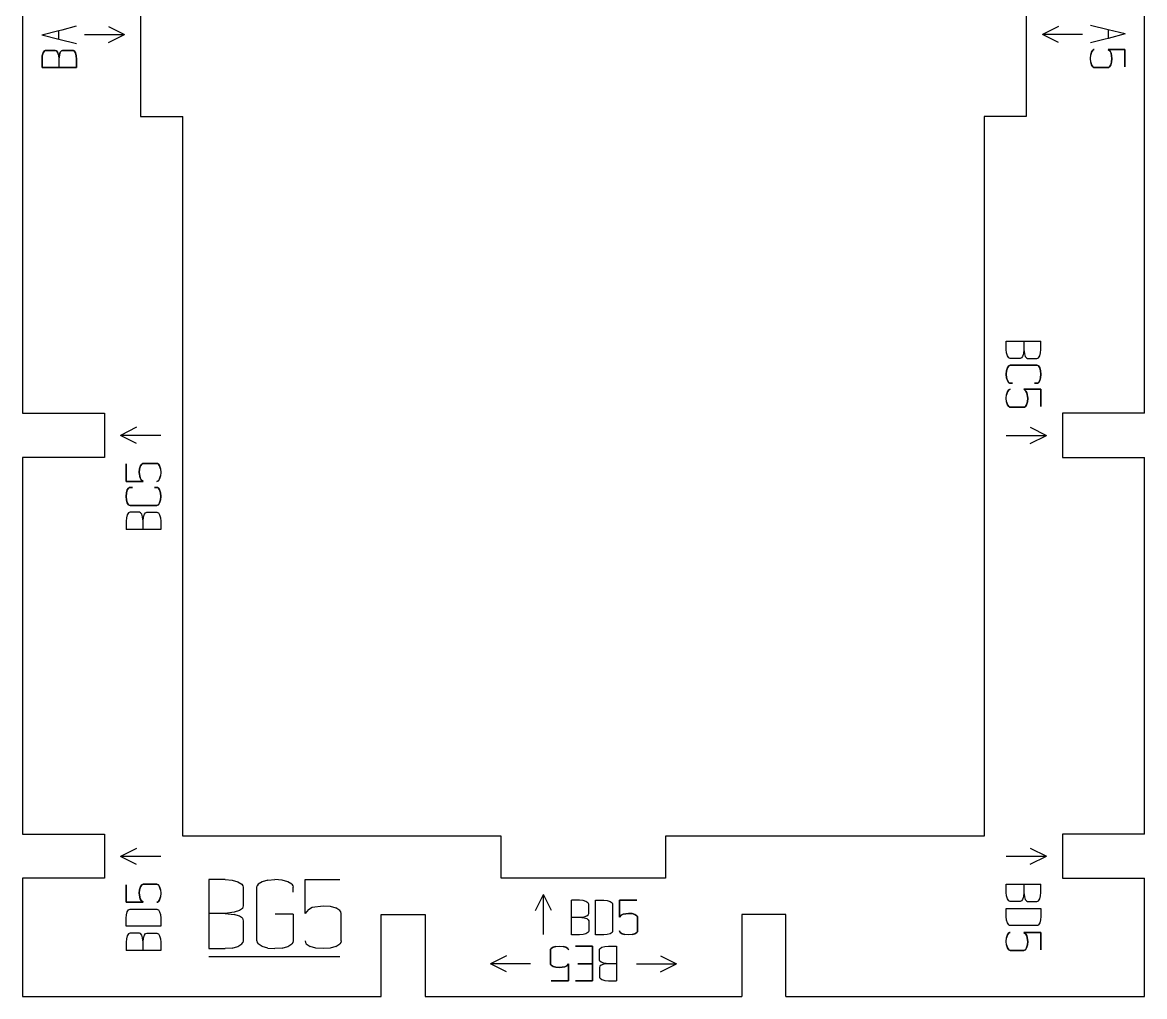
# Model space of a CAD drawing. Header units: millimetres. Extents: x 841 to 981, y -352 to -112.
# Drawn here: x 840.5 to 980.5, y -352.4 to -230.9 of the extents above; entities that cross this region are included whole.
import ezdxf

# ---------------------------------------------------------------- set-up
doc = ezdxf.new("R2010")
doc.units = ezdxf.units.MM
doc.layers.add('coding', color=2, linetype='Continuous')

msp = doc.modelspace()

# ---------------------------------------------------------------- linework, layer by layer
for p, q in [((840.53, -185.11), (840.53, -279.61)), ((980.53, -279.61), (980.53, -185.11)), ((855.28, -222.11), (855.28, -242.61)), ((965.78, -222.11), (965.78, -242.61)), ((855.28, -242.61), (860.53, -242.61)), ((860.53, -332.36), (860.53, -242.61)), ((965.78, -242.61), (960.53, -242.61)), ((960.53, -242.61), (960.53, -332.36)), ((840.53, -279.61), (850.78, -279.61)), ((850.78, -279.61), (850.78, -285.11)), ((970.28, -279.61), (970.28, -285.11)), ((980.53, -279.61), (970.28, -279.61)), ((850.78, -285.11), (840.53, -285.11)), ((840.53, -285.11), (840.53, -332.11)), ((970.28, -285.11), (980.53, -285.11)), ((980.53, -332.11), (980.53, -285.11)), ((840.53, -332.11), (850.78, -332.11)), ((850.78, -332.11), (850.78, -337.61)), ((900.28, -332.36), (860.53, -332.36)), ((900.28, -337.61), (900.28, -332.36)), ((920.78, -332.36), (920.78, -337.61)), ((960.53, -332.36), (920.78, -332.36)), ((970.28, -332.11), (970.28, -337.61)), ((980.53, -332.11), (970.28, -332.11)), ((840.53, -337.61), (840.53, -352.36)), ((850.78, -337.61), (840.53, -337.61)), ((920.78, -337.61), (900.28, -337.61)), ((970.28, -337.61), (980.53, -337.61)), ((980.53, -352.36), (980.53, -337.61)), ((885.28, -342.11), (890.78, -342.11)), ((885.28, -352.36), (885.28, -342.11)), ((890.78, -342.11), (890.78, -352.36)), ((935.78, -342.11), (930.28, -342.11)), ((930.28, -342.11), (930.28, -352.36)), ((935.78, -352.36), (935.78, -342.11)), ((840.53, -352.36), (885.28, -352.36)), ((890.78, -352.36), (930.28, -352.36)), ((935.78, -352.36), (980.53, -352.36))]:
    msp.add_line(p, q)
at = {"layer": 'coding'}
for p, q in [((842.97, -232.42), (845.09, -231.87)), ((845.09, -231.87), (845.46, -231.77)), ((845.09, -232.94), (845.09, -231.87)), ((845.47, -231.77), (847.28, -231.3)), ((848.28, -232.36), (853.28, -232.36)), ((851.28, -231.36), (853.28, -232.36)), ((851.28, -233.36), (853.28, -232.36)), ((969.78, -231.36), (967.78, -232.36)), ((972.78, -232.36), (967.78, -232.36)), ((969.78, -233.36), (967.78, -232.36)), ((975.98, -231.78), (973.78, -231.23)), ((978.1, -232.3), (975.98, -231.78)), ((975.98, -231.78), (975.98, -232.85)), ((978.1, -232.3), (975.98, -232.85)), ((842.97, -232.42), (845.09, -232.94)), ((845.09, -232.94), (847.28, -233.48)), ((975.6, -232.95), (973.78, -233.42)), ((975.98, -232.85), (975.61, -232.95)), ((843.01, -235.03), (842.98, -235.46)), ((842.98, -235.46), (843.01, -235.03)), ((843.12, -234.67), (843.01, -235.03)), ((843.01, -235.03), (843.12, -234.67)), ((843.28, -234.42), (843.12, -234.67)), ((843.12, -234.67), (843.28, -234.42)), ((843.36, -234.36), (843.28, -234.42)), ((843.28, -234.42), (843.36, -234.36)), ((843.46, -234.34), (843.36, -234.36)), ((843.36, -234.36), (843.46, -234.34)), ((844.62, -234.34), (843.46, -234.34)), ((843.46, -234.34), (844.62, -234.34)), ((844.78, -234.4), (844.62, -234.34)), ((844.62, -234.34), (844.78, -234.4)), ((844.92, -234.57), (844.78, -234.4)), ((844.78, -234.4), (844.92, -234.57)), ((845.02, -234.91), (844.92, -234.57)), ((844.92, -234.57), (845.02, -234.91)), ((845.02, -234.91), (845.09, -235.46)), ((845.15, -234.9), (845.09, -235.46)), ((845.15, -234.9), (845.26, -234.57)), ((845.26, -234.57), (845.15, -234.9)), ((845.26, -234.57), (845.39, -234.4)), ((845.4, -234.4), (845.26, -234.57)), ((845.39, -234.4), (845.55, -234.34)), ((845.55, -234.34), (845.4, -234.4)), ((845.55, -234.34), (846.8, -234.34)), ((846.8, -234.34), (845.55, -234.34)), ((846.8, -234.34), (846.9, -234.36)), ((846.9, -234.36), (846.8, -234.34)), ((846.9, -234.36), (846.99, -234.42)), ((846.99, -234.42), (846.9, -234.36)), ((846.99, -234.42), (847.15, -234.67)), ((847.15, -234.67), (846.99, -234.42)), ((847.15, -234.67), (847.25, -235.03)), ((847.25, -235.03), (847.15, -234.67)), ((847.25, -235.03), (847.28, -235.46)), ((847.28, -235.46), (847.25, -235.03)), ((973.78, -235.36), (973.82, -234.91)), ((973.82, -234.91), (973.92, -234.55)), ((973.92, -234.55), (973.82, -234.91)), ((973.92, -234.55), (974.08, -234.31)), ((974.08, -234.31), (973.92, -234.55)), ((974.08, -234.31), (974.17, -234.25)), ((974.17, -234.25), (974.08, -234.31)), ((974.17, -234.25), (974.26, -234.23)), ((974.26, -234.23), (974.17, -234.25)), ((976.23, -234.45), (975.98, -234.23)), ((975.98, -234.23), (978.09, -234.23)), ((978.09, -234.23), (975.98, -234.23)), ((975.98, -234.23), (976.23, -234.45)), ((976.36, -234.68), (976.23, -234.45)), ((976.23, -234.45), (976.36, -234.68)), ((976.46, -235.36), (976.36, -234.68)), ((976.36, -234.68), (976.46, -235.36)), ((978.09, -234.23), (978.09, -236.4)), ((978.09, -236.4), (978.09, -234.23)), ((842.98, -235.46), (842.98, -236.48)), ((842.98, -236.48), (842.98, -235.46)), ((842.98, -236.48), (847.28, -236.48)), ((845.09, -236.48), (842.98, -236.48)), ((845.09, -235.46), (845.09, -236.48)), ((847.28, -236.48), (845.09, -236.48)), ((847.28, -235.46), (847.28, -236.48)), ((847.28, -236.48), (847.28, -235.46)), ((973.82, -235.8), (973.78, -235.36)), ((973.82, -235.8), (973.92, -236.16)), ((973.92, -236.16), (973.82, -235.8)), ((973.92, -236.16), (974.08, -236.4)), ((974.08, -236.4), (973.92, -236.16)), ((974.08, -236.4), (974.17, -236.46)), ((974.17, -236.46), (974.08, -236.4)), ((974.17, -236.46), (974.26, -236.48)), ((974.26, -236.48), (974.17, -236.46)), ((974.26, -236.48), (975.98, -236.48)), ((975.98, -236.48), (974.26, -236.48)), ((975.98, -236.48), (976.07, -236.46)), ((976.07, -236.46), (975.98, -236.48)), ((976.07, -236.46), (976.16, -236.4)), ((976.16, -236.4), (976.07, -236.46)), ((976.16, -236.4), (976.32, -236.16)), ((976.32, -236.16), (976.16, -236.4)), ((976.32, -236.16), (976.42, -235.8)), ((976.42, -235.8), (976.32, -236.16)), ((976.42, -235.8), (976.46, -235.36)), ((976.46, -235.36), (976.42, -235.8)), ((963.28, -270.62), (965.48, -270.62)), ((963.28, -271.64), (963.28, -270.62)), ((965.48, -270.62), (965.48, -271.64)), ((965.48, -270.62), (967.59, -270.62)), ((967.59, -271.64), (967.59, -270.62)), ((963.32, -272.07), (963.28, -271.64)), ((963.42, -272.43), (963.32, -272.07)), ((963.58, -272.68), (963.42, -272.43)), ((963.67, -272.74), (963.58, -272.68)), ((963.76, -272.76), (963.67, -272.74)), ((965.02, -272.76), (963.76, -272.76)), ((965.17, -272.71), (965.02, -272.76)), ((965.31, -272.53), (965.17, -272.71)), ((965.41, -272.2), (965.31, -272.53)), ((965.48, -271.64), (965.41, -272.2)), ((965.48, -271.64), (965.55, -272.19)), ((965.55, -272.19), (965.65, -272.53)), ((965.65, -272.53), (965.79, -272.71)), ((965.79, -272.71), (965.94, -272.76)), ((965.94, -272.76), (967.11, -272.76)), ((967.11, -272.76), (967.2, -272.74)), ((967.2, -272.74), (967.29, -272.68)), ((967.29, -272.68), (967.45, -272.43)), ((967.45, -272.43), (967.56, -272.07)), ((967.56, -272.07), (967.59, -271.64)), ((963.28, -274.74), (963.32, -274.3)), ((963.32, -274.3), (963.28, -274.74)), ((963.32, -274.3), (963.42, -273.94)), ((963.42, -273.94), (963.32, -274.3)), ((963.42, -273.94), (963.58, -273.7)), ((963.58, -273.7), (963.42, -273.94)), ((963.58, -273.7), (963.67, -273.64)), ((963.67, -273.64), (963.58, -273.7)), ((963.67, -273.64), (963.76, -273.62)), ((963.76, -273.62), (963.67, -273.64)), ((963.76, -273.62), (967.11, -273.62)), ((967.11, -273.62), (963.76, -273.62)), ((967.11, -273.62), (967.21, -273.64)), ((967.21, -273.64), (967.11, -273.62)), ((967.21, -273.64), (967.3, -273.7)), ((967.3, -273.7), (967.21, -273.64)), ((967.3, -273.7), (967.45, -273.94)), ((967.45, -273.94), (967.3, -273.7)), ((967.45, -273.94), (967.56, -274.31)), ((967.56, -274.31), (967.45, -273.94)), ((967.56, -274.31), (967.59, -274.74)), ((967.59, -274.74), (967.56, -274.31)), ((963.32, -275.19), (963.28, -274.74)), ((963.28, -274.74), (963.32, -275.19)), ((963.42, -275.54), (963.32, -275.19)), ((963.32, -275.19), (963.42, -275.54)), ((963.58, -275.79), (963.42, -275.54)), ((963.42, -275.54), (963.58, -275.79)), ((963.67, -275.85), (963.58, -275.79)), ((963.58, -275.79), (963.67, -275.85)), ((967.29, -275.79), (967.2, -275.85)), ((967.2, -275.85), (967.29, -275.79)), ((967.45, -275.54), (967.29, -275.79)), ((967.29, -275.79), (967.45, -275.54)), ((967.56, -275.18), (967.45, -275.54)), ((967.45, -275.54), (967.56, -275.18)), ((967.59, -274.74), (967.56, -275.18)), ((967.56, -275.18), (967.59, -274.74)), ((963.32, -277.29), (963.42, -276.93)), ((963.42, -276.93), (963.32, -277.29)), ((963.42, -276.93), (963.58, -276.69)), ((963.58, -276.69), (963.42, -276.93)), ((963.58, -276.69), (963.67, -276.63)), ((963.67, -276.63), (963.58, -276.69)), ((963.76, -275.87), (963.67, -275.85)), ((963.67, -275.85), (963.76, -275.87)), ((963.67, -276.63), (963.76, -276.61)), ((963.76, -276.61), (963.67, -276.63)), ((964.07, -275.87), (963.76, -275.87)), ((963.76, -275.87), (964.07, -275.87)), ((965.73, -276.83), (965.48, -276.61)), ((965.48, -276.61), (967.59, -276.61)), ((967.59, -276.61), (965.48, -276.61)), ((965.48, -276.61), (965.73, -276.83)), ((965.86, -277.06), (965.73, -276.83)), ((965.73, -276.83), (965.86, -277.06)), ((965.96, -277.73), (965.86, -277.06)), ((965.86, -277.06), (965.96, -277.73)), ((967.11, -275.87), (966.8, -275.87)), ((966.8, -275.87), (967.11, -275.87)), ((967.2, -275.85), (967.11, -275.87)), ((967.11, -275.87), (967.2, -275.85)), ((967.59, -276.61), (967.59, -278.78)), ((967.59, -278.78), (967.59, -276.61)), ((963.28, -277.73), (963.32, -277.29)), ((963.32, -278.18), (963.28, -277.73)), ((963.32, -278.18), (963.42, -278.54)), ((963.42, -278.54), (963.32, -278.18)), ((963.42, -278.54), (963.58, -278.78)), ((963.58, -278.78), (963.42, -278.54)), ((965.66, -278.78), (965.82, -278.54)), ((965.82, -278.54), (965.66, -278.78)), ((965.82, -278.54), (965.92, -278.18)), ((965.92, -278.18), (965.82, -278.54)), ((965.92, -278.18), (965.96, -277.73)), ((965.96, -277.73), (965.92, -278.18)), ((963.58, -278.78), (963.67, -278.84)), ((963.67, -278.84), (963.58, -278.78)), ((963.67, -278.84), (963.76, -278.86)), ((963.76, -278.86), (963.67, -278.84)), ((963.76, -278.86), (965.48, -278.86)), ((965.48, -278.86), (963.76, -278.86)), ((965.48, -278.86), (965.57, -278.84)), ((965.57, -278.84), (965.48, -278.86)), ((965.57, -278.84), (965.66, -278.78)), ((965.66, -278.78), (965.57, -278.84)), ((854.78, -281.36), (852.78, -282.36)), ((966.28, -281.36), (968.28, -282.36)), ((857.78, -282.36), (852.78, -282.36)), ((854.78, -283.36), (852.78, -282.36)), ((963.28, -282.36), (968.28, -282.36)), ((966.28, -283.36), (968.28, -282.36)), ((853.48, -288.11), (853.48, -285.93)), ((853.48, -285.93), (853.48, -288.11)), ((855.15, -286.54), (855.11, -286.98)), ((855.11, -286.98), (855.15, -286.54)), ((855.11, -286.98), (855.21, -287.66)), ((855.21, -287.66), (855.11, -286.98)), ((855.25, -286.18), (855.15, -286.54)), ((855.15, -286.54), (855.25, -286.18)), ((855.41, -285.94), (855.25, -286.18)), ((855.25, -286.18), (855.41, -285.94)), ((855.5, -285.88), (855.41, -285.94)), ((855.41, -285.94), (855.5, -285.88)), ((855.59, -285.86), (855.5, -285.88)), ((855.5, -285.88), (855.59, -285.86)), ((857.3, -285.86), (855.59, -285.86)), ((855.59, -285.86), (857.3, -285.86)), ((857.4, -285.88), (857.3, -285.86)), ((857.3, -285.86), (857.4, -285.88)), ((857.49, -285.94), (857.4, -285.88)), ((857.4, -285.88), (857.49, -285.94)), ((857.64, -286.18), (857.49, -285.94)), ((857.49, -285.94), (857.64, -286.18)), ((857.75, -286.54), (857.64, -286.18)), ((857.64, -286.18), (857.75, -286.54)), ((857.75, -286.54), (857.78, -286.98)), ((857.78, -286.98), (857.75, -287.42)), ((855.59, -288.11), (853.48, -288.11)), ((853.48, -288.11), (855.59, -288.11)), ((855.21, -287.66), (855.34, -287.89)), ((855.34, -287.89), (855.21, -287.66)), ((855.34, -287.89), (855.59, -288.11)), ((855.59, -288.11), (855.34, -287.89)), ((857.4, -288.09), (857.3, -288.11)), ((857.3, -288.11), (857.4, -288.09)), ((857.49, -288.03), (857.4, -288.09)), ((857.4, -288.09), (857.49, -288.03)), ((857.64, -287.78), (857.49, -288.03)), ((857.49, -288.03), (857.64, -287.78)), ((857.75, -287.42), (857.64, -287.78)), ((857.64, -287.78), (857.75, -287.42)), ((853.48, -289.97), (853.51, -289.54)), ((853.51, -289.54), (853.48, -289.97)), ((853.51, -289.54), (853.62, -289.17)), ((853.62, -289.17), (853.51, -289.54)), ((853.62, -289.17), (853.78, -288.93)), ((853.78, -288.93), (853.62, -289.17)), ((853.78, -288.93), (853.86, -288.87)), ((853.86, -288.87), (853.78, -288.93)), ((853.86, -288.87), (853.96, -288.85)), ((853.96, -288.85), (853.86, -288.87)), ((853.96, -288.85), (854.26, -288.85)), ((854.26, -288.85), (853.96, -288.85)), ((857, -288.85), (857.3, -288.85)), ((857.3, -288.85), (857, -288.85)), ((857.3, -288.85), (857.4, -288.87)), ((857.4, -288.87), (857.3, -288.85)), ((857.4, -288.87), (857.49, -288.93)), ((857.49, -288.93), (857.4, -288.87)), ((857.49, -288.93), (857.65, -289.17)), ((857.65, -289.17), (857.49, -288.93)), ((857.65, -289.17), (857.75, -289.53)), ((857.75, -289.53), (857.65, -289.17)), ((857.75, -289.53), (857.78, -289.97)), ((857.78, -289.97), (857.75, -289.53)), ((853.51, -290.41), (853.48, -289.97)), ((853.48, -289.97), (853.51, -290.41)), ((853.62, -290.78), (853.51, -290.41)), ((853.51, -290.41), (853.62, -290.78)), ((853.77, -291.02), (853.62, -290.78)), ((853.62, -290.78), (853.77, -291.02)), ((853.86, -291.08), (853.77, -291.02)), ((853.77, -291.02), (853.86, -291.08)), ((853.96, -291.1), (853.86, -291.08)), ((853.86, -291.08), (853.96, -291.1)), ((857.3, -291.1), (853.96, -291.1)), ((853.96, -291.1), (857.3, -291.1)), ((857.4, -291.08), (857.3, -291.1)), ((857.3, -291.1), (857.4, -291.08)), ((857.49, -291.02), (857.4, -291.08)), ((857.4, -291.08), (857.49, -291.02)), ((857.65, -290.78), (857.49, -291.02)), ((857.49, -291.02), (857.65, -290.78)), ((857.75, -290.42), (857.65, -290.78)), ((857.65, -290.78), (857.75, -290.42)), ((857.78, -289.97), (857.75, -290.42)), ((857.75, -290.42), (857.78, -289.97)), ((853.62, -292.28), (853.51, -292.65)), ((853.78, -292.04), (853.62, -292.28)), ((853.86, -291.97), (853.78, -292.04)), ((853.96, -291.95), (853.86, -291.97)), ((855.12, -291.95), (853.96, -291.95)), ((855.28, -292.01), (855.12, -291.95)), ((855.42, -292.18), (855.28, -292.01)), ((855.52, -292.53), (855.42, -292.18)), ((855.59, -293.08), (855.52, -292.53)), ((855.59, -293.08), (855.65, -292.52)), ((855.65, -292.52), (855.76, -292.18)), ((855.76, -292.18), (855.89, -292.01)), ((855.89, -292.01), (856.05, -291.95)), ((856.05, -291.95), (857.3, -291.95)), ((857.3, -291.95), (857.4, -291.97)), ((857.4, -291.97), (857.49, -292.04)), ((857.49, -292.04), (857.65, -292.28)), ((857.65, -292.28), (857.75, -292.64)), ((853.51, -292.65), (853.48, -293.08)), ((853.48, -293.08), (853.48, -294.09)), ((855.59, -294.09), (855.59, -293.08)), ((857.75, -292.64), (857.78, -293.08)), ((857.78, -293.08), (857.78, -294.09)), ((855.59, -294.09), (853.48, -294.09)), ((857.78, -294.09), (855.59, -294.09)), ((854.78, -333.88), (852.78, -334.88)), ((966.28, -333.86), (968.28, -334.86)), ((857.78, -334.88), (852.78, -334.88)), ((854.78, -335.88), (852.78, -334.88)), ((963.28, -334.86), (968.28, -334.86)), ((966.28, -335.86), (968.28, -334.86)), ((853.48, -340.6), (853.48, -338.43)), ((853.48, -338.43), (853.48, -340.6)), ((855.25, -338.68), (855.15, -339.04)), ((855.15, -339.04), (855.25, -338.68)), ((855.41, -338.44), (855.25, -338.68)), ((855.25, -338.68), (855.41, -338.44)), ((855.5, -338.38), (855.41, -338.44)), ((855.41, -338.44), (855.5, -338.38)), ((855.59, -338.36), (855.5, -338.38)), ((855.5, -338.38), (855.59, -338.36)), ((857.3, -338.36), (855.59, -338.36)), ((855.59, -338.36), (857.3, -338.36)), ((857.4, -338.38), (857.3, -338.36)), ((857.3, -338.36), (857.4, -338.38)), ((857.49, -338.44), (857.4, -338.38)), ((857.4, -338.38), (857.49, -338.44)), ((857.64, -338.68), (857.49, -338.44)), ((857.49, -338.44), (857.64, -338.68)), ((857.75, -339.04), (857.64, -338.68)), ((857.64, -338.68), (857.75, -339.04)), ((863.8, -337.76), (863.8, -341.98)), ((865.84, -337.76), (863.8, -337.76)), ((865.84, -337.76), (866.69, -337.83)), ((866.69, -337.83), (867.42, -338.05)), ((867.42, -338.05), (867.92, -338.36)), ((867.92, -338.36), (868.04, -338.54)), ((868.04, -338.54), (868.08, -338.72)), ((868.08, -338.72), (868.08, -341.06)), ((869.79, -338.72), (869.83, -338.53)), ((869.79, -345.42), (869.79, -338.72)), ((869.96, -338.35), (869.83, -338.53)), ((870.44, -338.04), (869.96, -338.35)), ((871.16, -337.83), (870.44, -338.04)), ((871.16, -337.83), (872.04, -337.76)), ((872.92, -337.83), (872.04, -337.76)), ((873.65, -338.04), (872.92, -337.83)), ((874.13, -338.35), (873.65, -338.04)), ((874.13, -338.35), (874.25, -338.53)), ((874.25, -338.53), (874.29, -338.72)), ((874.29, -339.33), (874.29, -338.72)), ((875.79, -341.99), (875.79, -337.76)), ((875.79, -337.76), (880.13, -337.76)), ((963.28, -338.36), (965.48, -338.36)), ((963.28, -339.38), (963.28, -338.36)), ((965.48, -338.36), (965.48, -339.38)), ((965.48, -338.36), (967.59, -338.36)), ((967.59, -339.38), (967.59, -338.36)), ((855.15, -339.04), (855.11, -339.48)), ((855.11, -339.48), (855.15, -339.04)), ((855.11, -339.48), (855.21, -340.15)), ((855.21, -340.15), (855.11, -339.48)), ((855.21, -340.15), (855.34, -340.39)), ((855.34, -340.39), (855.21, -340.15)), ((857.75, -339.92), (857.64, -340.28)), ((857.64, -340.28), (857.75, -339.92)), ((857.75, -339.04), (857.78, -339.48)), ((857.78, -339.48), (857.75, -339.92)), ((904.53, -341.63), (905.53, -339.63)), ((905.53, -344.63), (905.53, -339.63)), ((906.53, -341.63), (905.53, -339.63)), ((963.32, -339.81), (963.28, -339.38)), ((963.42, -340.17), (963.32, -339.81)), ((963.58, -340.42), (963.42, -340.17)), ((965.41, -339.93), (965.31, -340.27)), ((965.48, -339.38), (965.41, -339.93)), ((965.48, -339.38), (965.55, -339.93)), ((965.55, -339.93), (965.65, -340.27)), ((967.29, -340.42), (967.45, -340.17)), ((967.45, -340.17), (967.56, -339.81)), ((967.56, -339.81), (967.59, -339.38)), ((855.59, -340.6), (853.48, -340.6)), ((853.48, -340.6), (855.59, -340.6)), ((853.62, -341.78), (853.78, -341.54)), ((853.78, -341.54), (853.86, -341.48)), ((853.86, -341.48), (853.96, -341.46)), ((853.96, -341.46), (857.3, -341.46)), ((855.34, -340.39), (855.59, -340.6)), ((855.59, -340.6), (855.34, -340.39)), ((857.4, -340.58), (857.3, -340.6)), ((857.3, -340.6), (857.4, -340.58)), ((857.3, -341.46), (857.4, -341.48)), ((857.49, -340.52), (857.4, -340.58)), ((857.4, -340.58), (857.49, -340.52)), ((857.4, -341.48), (857.49, -341.54)), ((857.64, -340.28), (857.49, -340.52)), ((857.49, -340.52), (857.64, -340.28)), ((857.49, -341.54), (857.65, -341.78)), ((867.97, -341.37), (867.62, -341.64)), ((868.08, -341.06), (867.97, -341.37)), ((876.23, -341.49), (875.79, -341.99)), ((876.23, -341.49), (876.69, -341.23)), ((876.69, -341.23), (878.04, -341.03)), ((878.04, -341.03), (878.92, -341.1)), ((878.92, -341.1), (879.64, -341.31)), ((880.12, -341.62), (879.64, -341.31)), ((910.05, -340.35), (909.03, -340.35)), ((909.03, -342.46), (909.03, -340.35)), ((910.48, -340.39), (910.05, -340.35)), ((910.84, -340.5), (910.48, -340.39)), ((911.09, -340.65), (910.84, -340.5)), ((911.15, -340.74), (911.09, -340.65)), ((911.18, -340.83), (911.15, -340.74)), ((911.18, -342), (911.18, -340.83)), ((912.03, -344.66), (912.03, -340.35)), ((912.03, -340.35), (913.05, -340.35)), ((913.05, -340.35), (913.48, -340.39)), ((913.48, -340.39), (913.85, -340.5)), ((913.85, -340.5), (914.09, -340.65)), ((914.09, -340.65), (914.15, -340.74)), ((914.15, -340.74), (914.17, -340.83)), ((914.17, -340.83), (914.17, -344.18)), ((915.03, -342.47), (915.03, -340.35)), ((915.03, -340.35), (917.2, -340.35)), ((917.2, -340.35), (915.03, -340.35)), ((915.03, -340.35), (915.03, -342.47)), ((963.28, -341.36), (967.59, -341.36)), ((963.28, -342.37), (963.28, -341.36)), ((963.67, -340.48), (963.58, -340.42)), ((963.76, -340.5), (963.67, -340.48)), ((965.02, -340.5), (963.76, -340.5)), ((965.17, -340.44), (965.02, -340.5)), ((965.31, -340.27), (965.17, -340.44)), ((965.65, -340.27), (965.79, -340.44)), ((965.79, -340.44), (965.94, -340.5)), ((965.94, -340.5), (967.11, -340.5)), ((967.11, -340.5), (967.2, -340.48)), ((967.2, -340.48), (967.29, -340.42)), ((967.59, -341.36), (967.59, -342.37)), ((853.48, -342.58), (853.51, -342.15)), ((853.48, -343.6), (853.48, -342.58)), ((853.51, -342.15), (853.62, -341.78)), ((857.65, -341.78), (857.75, -342.14)), ((857.75, -342.14), (857.78, -342.58)), ((857.78, -342.58), (857.78, -343.6)), ((865.84, -341.98), (863.8, -341.98)), ((863.8, -341.98), (863.8, -346.38)), ((866.94, -341.85), (865.84, -341.98)), ((865.84, -341.98), (866.95, -342.12)), ((867.62, -341.64), (866.94, -341.85)), ((867.62, -342.33), (866.95, -342.12)), ((867.97, -342.6), (867.62, -342.33)), ((867.97, -342.6), (868.08, -342.91)), ((868.08, -342.91), (868.08, -345.42)), ((874.29, -342.07), (872.07, -342.07)), ((874.29, -342.07), (874.29, -345.42)), ((880.24, -341.8), (880.12, -341.62)), ((880.28, -341.99), (880.24, -341.8)), ((880.28, -345.42), (880.28, -341.99)), ((909.03, -344.66), (909.03, -342.46)), ((909.03, -342.46), (910.05, -342.46)), ((910.05, -342.46), (910.6, -342.4)), ((910.05, -342.46), (910.61, -342.53)), ((910.6, -342.4), (910.94, -342.29)), ((910.61, -342.53), (910.94, -342.64)), ((910.94, -342.29), (911.12, -342.16)), ((910.94, -342.64), (911.12, -342.77)), ((911.12, -342.16), (911.18, -342)), ((911.12, -342.77), (911.18, -342.93)), ((911.18, -342.93), (911.18, -344.18)), ((915.25, -342.22), (915.03, -342.47)), ((915.03, -342.47), (915.25, -342.22)), ((915.48, -342.09), (915.25, -342.22)), ((915.25, -342.22), (915.48, -342.09)), ((916.15, -341.99), (915.48, -342.09)), ((915.48, -342.09), (916.15, -341.99)), ((916.59, -342.02), (916.15, -341.99)), ((916.15, -341.99), (916.59, -342.02)), ((916.95, -342.13), (916.59, -342.02)), ((916.59, -342.02), (916.95, -342.13)), ((917.2, -342.28), (916.95, -342.13)), ((916.95, -342.13), (917.2, -342.28)), ((917.26, -342.37), (917.2, -342.28)), ((917.2, -342.28), (917.26, -342.37)), ((917.28, -342.47), (917.26, -342.37)), ((917.26, -342.37), (917.28, -342.47)), ((917.28, -344.18), (917.28, -342.47)), ((917.28, -342.47), (917.28, -344.18)), ((963.32, -342.82), (963.28, -342.37)), ((963.42, -343.17), (963.32, -342.82)), ((967.56, -342.81), (967.45, -343.17)), ((967.59, -342.37), (967.56, -342.81)), ((857.78, -343.6), (853.48, -343.6)), ((911.09, -344.37), (910.84, -344.52)), ((911.15, -344.28), (911.09, -344.37)), ((911.18, -344.18), (911.15, -344.28)), ((914.09, -344.37), (913.85, -344.52)), ((914.15, -344.28), (914.09, -344.37)), ((914.17, -344.18), (914.15, -344.28)), ((915.05, -344.28), (915.03, -344.18)), ((915.03, -344.18), (915.05, -344.28)), ((915.11, -344.37), (915.05, -344.28)), ((915.05, -344.28), (915.11, -344.37)), ((915.35, -344.52), (915.11, -344.37)), ((915.11, -344.37), (915.35, -344.52)), ((916.95, -344.52), (917.2, -344.37)), ((917.2, -344.37), (916.95, -344.52)), ((917.2, -344.37), (917.26, -344.28)), ((917.26, -344.28), (917.2, -344.37)), ((917.26, -344.28), (917.28, -344.18)), ((917.28, -344.18), (917.26, -344.28)), ((963.58, -343.42), (963.42, -343.17)), ((963.67, -343.48), (963.58, -343.42)), ((963.58, -344.43), (963.67, -344.37)), ((963.67, -344.37), (963.58, -344.43)), ((963.76, -343.5), (963.67, -343.48)), ((963.67, -344.37), (963.76, -344.35)), ((963.76, -344.35), (963.67, -344.37)), ((967.11, -343.5), (963.76, -343.5)), ((965.73, -344.57), (965.48, -344.35)), ((965.48, -344.35), (967.59, -344.35)), ((967.59, -344.35), (965.48, -344.35)), ((965.48, -344.35), (965.73, -344.57)), ((967.2, -343.48), (967.11, -343.5)), ((967.29, -343.42), (967.2, -343.48)), ((967.45, -343.17), (967.29, -343.42)), ((967.59, -344.35), (967.59, -346.53)), ((967.59, -346.53), (967.59, -344.35)), ((853.51, -345.15), (853.48, -345.58)), ((853.48, -345.58), (853.48, -346.6)), ((853.62, -344.79), (853.51, -345.15)), ((853.78, -344.54), (853.62, -344.79)), ((853.86, -344.48), (853.78, -344.54)), ((853.96, -344.46), (853.86, -344.48)), ((855.12, -344.46), (853.96, -344.46)), ((855.28, -344.51), (855.12, -344.46)), ((855.42, -344.69), (855.28, -344.51)), ((855.52, -345.03), (855.42, -344.69)), ((855.59, -345.58), (855.52, -345.03)), ((855.59, -345.58), (855.65, -345.02)), ((855.59, -346.6), (855.59, -345.58)), ((855.65, -345.02), (855.76, -344.69)), ((855.76, -344.69), (855.89, -344.51)), ((855.89, -344.51), (856.05, -344.46)), ((856.05, -344.46), (857.3, -344.46)), ((857.3, -344.46), (857.4, -344.48)), ((857.4, -344.48), (857.49, -344.54)), ((857.49, -344.54), (857.65, -344.79)), ((857.65, -344.79), (857.75, -345.15)), ((857.75, -345.15), (857.78, -345.58)), ((857.78, -345.58), (857.78, -346.6)), ((867.42, -346.1), (867.92, -345.79)), ((867.92, -345.79), (868.04, -345.61)), ((868.08, -345.42), (868.04, -345.61)), ((869.79, -345.42), (869.83, -345.61)), ((869.83, -345.61), (869.96, -345.79)), ((870.44, -346.1), (869.96, -345.79)), ((873.65, -346.1), (874.13, -345.79)), ((874.25, -345.61), (874.13, -345.79)), ((874.29, -345.42), (874.25, -345.61)), ((875.79, -345.42), (875.83, -345.61)), ((875.83, -345.61), (875.95, -345.79)), ((875.95, -345.79), (876.43, -346.1)), ((879.64, -346.1), (880.12, -345.79)), ((880.24, -345.61), (880.12, -345.79)), ((880.28, -345.42), (880.24, -345.61)), ((910.05, -344.66), (909.03, -344.66)), ((910.48, -344.63), (910.05, -344.66)), ((910.84, -344.52), (910.48, -344.63)), ((913.05, -344.66), (912.03, -344.66)), ((913.49, -344.63), (913.05, -344.66)), ((913.85, -344.52), (913.49, -344.63)), ((915.71, -344.63), (915.35, -344.52)), ((915.35, -344.52), (915.71, -344.63)), ((916.15, -344.66), (915.71, -344.63)), ((916.59, -344.63), (916.15, -344.66)), ((916.59, -344.63), (916.95, -344.52)), ((916.95, -344.52), (916.59, -344.63)), ((963.28, -345.48), (963.32, -345.04)), ((963.32, -345.92), (963.28, -345.48)), ((963.32, -345.04), (963.42, -344.67)), ((963.42, -344.67), (963.32, -345.04)), ((963.42, -344.67), (963.58, -344.43)), ((963.58, -344.43), (963.42, -344.67)), ((965.86, -344.8), (965.73, -344.57)), ((965.73, -344.57), (965.86, -344.8)), ((965.96, -345.48), (965.86, -344.8)), ((965.86, -344.8), (965.96, -345.48)), ((965.92, -345.92), (965.96, -345.48)), ((965.96, -345.48), (965.92, -345.92)), ((855.59, -346.6), (853.48, -346.6)), ((857.78, -346.6), (855.59, -346.6)), ((863.8, -346.38), (865.84, -346.38)), ((866.7, -346.31), (865.84, -346.38)), ((866.7, -346.31), (867.42, -346.1)), ((871.16, -346.31), (870.44, -346.1)), ((871.16, -346.31), (872.04, -346.38)), ((872.92, -346.31), (872.04, -346.38)), ((872.92, -346.31), (873.65, -346.1)), ((877.15, -346.31), (876.43, -346.1)), ((878.04, -346.38), (877.15, -346.31)), ((878.92, -346.31), (878.04, -346.38)), ((879.64, -346.1), (878.92, -346.31)), ((906.43, -346.45), (906.41, -346.55)), ((906.41, -346.55), (906.43, -346.45)), ((906.41, -346.55), (906.41, -348.26)), ((906.41, -348.26), (906.41, -346.55)), ((906.49, -346.36), (906.43, -346.45)), ((906.43, -346.45), (906.49, -346.36)), ((906.73, -346.21), (906.49, -346.36)), ((906.49, -346.36), (906.73, -346.21)), ((907.1, -346.1), (906.73, -346.21)), ((906.73, -346.21), (907.1, -346.1)), ((907.1, -346.1), (907.54, -346.07)), ((907.54, -346.07), (907.98, -346.1)), ((907.98, -346.1), (908.34, -346.21)), ((908.34, -346.21), (907.98, -346.1)), ((908.34, -346.21), (908.58, -346.36)), ((908.58, -346.36), (908.34, -346.21)), ((908.58, -346.36), (908.64, -346.45)), ((908.64, -346.45), (908.58, -346.36)), ((908.64, -346.45), (908.66, -346.55)), ((908.66, -346.55), (908.64, -346.45)), ((911.66, -346.07), (909.53, -346.07)), ((909.53, -346.07), (911.66, -346.07)), ((911.66, -346.07), (911.66, -350.38)), ((911.66, -348.29), (911.66, -346.07)), ((912.51, -346.55), (912.53, -346.45)), ((912.51, -347.8), (912.51, -346.55)), ((912.53, -346.45), (912.6, -346.36)), ((912.6, -346.36), (912.84, -346.21)), ((912.84, -346.21), (913.2, -346.1)), ((913.2, -346.1), (913.64, -346.07)), ((913.64, -346.07), (914.65, -346.07)), ((914.65, -346.07), (914.65, -348.27)), ((963.32, -345.92), (963.42, -346.28)), ((963.42, -346.28), (963.32, -345.92)), ((963.42, -346.28), (963.58, -346.52)), ((963.58, -346.52), (963.42, -346.28)), ((963.58, -346.52), (963.67, -346.58)), ((963.67, -346.58), (963.58, -346.52)), ((963.67, -346.58), (963.76, -346.6)), ((963.76, -346.6), (963.67, -346.58)), ((963.76, -346.6), (965.48, -346.6)), ((965.48, -346.6), (963.76, -346.6)), ((965.48, -346.6), (965.57, -346.58)), ((965.57, -346.58), (965.48, -346.6)), ((965.57, -346.58), (965.66, -346.52)), ((965.66, -346.52), (965.57, -346.58)), ((965.66, -346.52), (965.82, -346.28)), ((965.82, -346.28), (965.66, -346.52)), ((965.82, -346.28), (965.92, -345.92)), ((965.92, -345.92), (965.82, -346.28)), ((863.8, -347.38), (880.13, -347.38)), ((900.91, -347.26), (898.91, -348.26)), ((903.91, -348.26), (898.91, -348.26)), ((900.91, -349.26), (898.91, -348.26)), ((906.41, -348.26), (906.43, -348.36)), ((906.43, -348.36), (906.41, -348.26)), ((906.43, -348.36), (906.49, -348.45)), ((906.49, -348.45), (906.43, -348.36)), ((906.49, -348.45), (906.73, -348.6)), ((906.73, -348.6), (906.49, -348.45)), ((908.21, -348.64), (908.44, -348.51)), ((908.44, -348.51), (908.21, -348.64)), ((908.44, -348.51), (908.66, -348.26)), ((908.66, -348.26), (908.44, -348.51)), ((908.66, -348.26), (908.66, -350.38)), ((908.66, -350.38), (908.66, -348.26)), ((911.66, -348.29), (909.83, -348.29)), ((909.83, -348.29), (911.66, -348.29)), ((911.66, -350.38), (911.66, -348.29)), ((912.57, -347.96), (912.51, -347.8)), ((912.57, -348.57), (912.51, -348.73)), ((912.74, -348.09), (912.57, -347.96)), ((912.74, -348.44), (912.57, -348.57)), ((913.08, -348.2), (912.74, -348.09)), ((913.09, -348.33), (912.74, -348.44)), ((913.64, -348.27), (913.08, -348.2)), ((913.64, -348.27), (913.09, -348.33)), ((914.65, -348.27), (913.64, -348.27)), ((914.65, -348.27), (914.65, -350.38)), ((917.15, -348.26), (922.15, -348.26)), ((920.15, -347.26), (922.15, -348.26)), ((920.15, -349.26), (922.15, -348.26)), ((906.73, -348.6), (907.1, -348.71)), ((907.1, -348.71), (906.73, -348.6)), ((907.1, -348.71), (907.54, -348.74)), ((907.54, -348.74), (907.1, -348.71)), ((907.54, -348.74), (908.21, -348.64)), ((908.21, -348.64), (907.54, -348.74)), ((912.51, -348.73), (912.51, -349.9)), ((912.51, -349.9), (912.53, -349.99)), ((912.53, -349.99), (912.6, -350.08)), ((908.66, -350.38), (906.49, -350.38)), ((906.49, -350.38), (908.66, -350.38)), ((911.66, -350.38), (909.53, -350.38)), ((909.53, -350.38), (911.66, -350.38)), ((912.6, -350.08), (912.84, -350.23)), ((912.84, -350.23), (913.21, -350.34)), ((913.21, -350.34), (913.64, -350.38)), ((913.64, -350.38), (914.65, -350.38))]:
    msp.add_line(p, q, dxfattribs=at)

doc.saveas('drawing.dxf')
